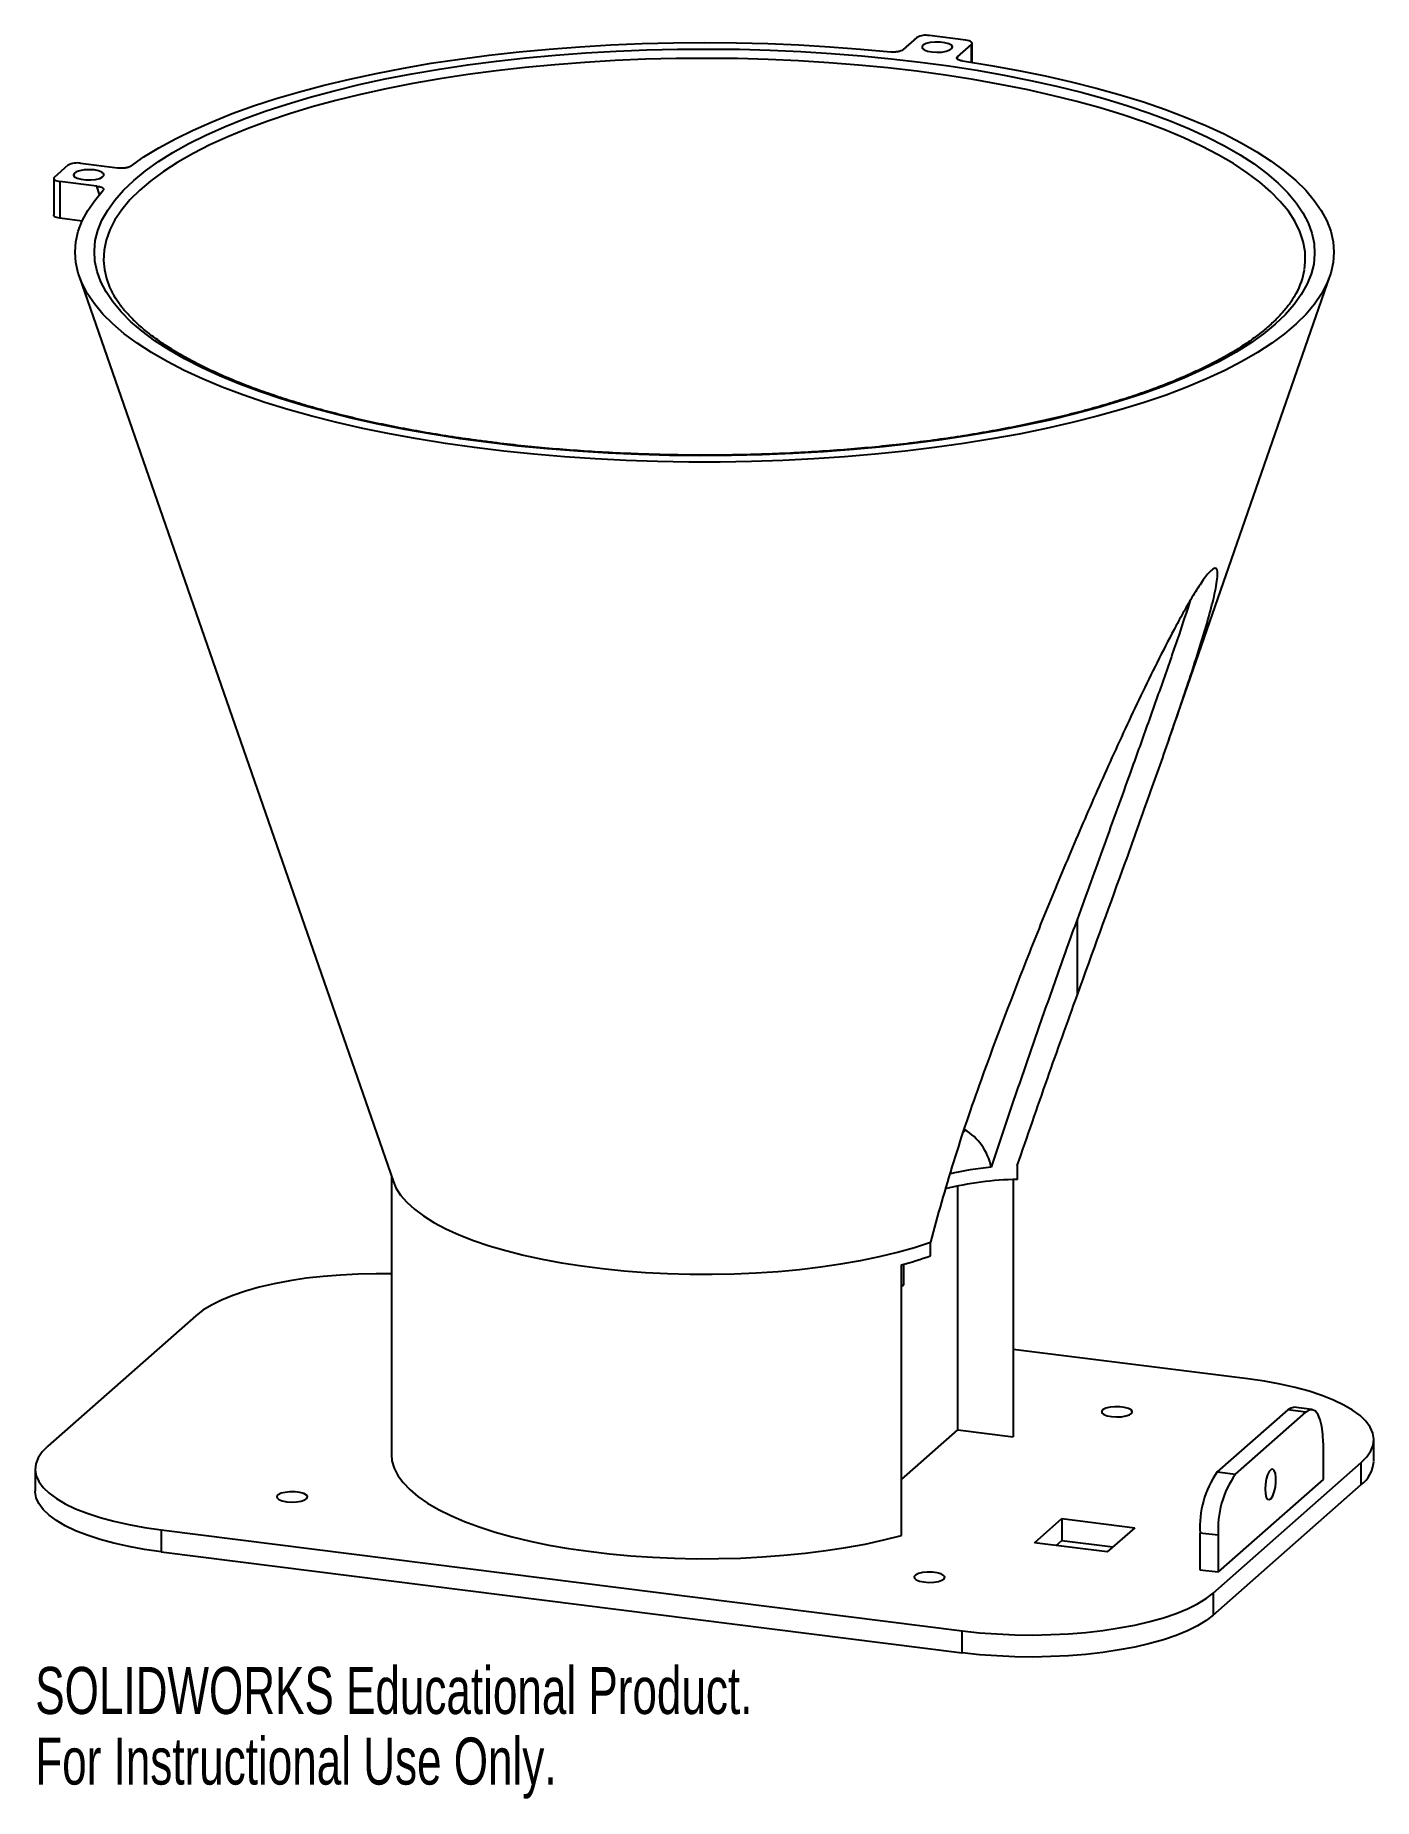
# Paper-space layout '_Dimetric' of a CAD drawing. Header units: millimetres. Extents: x 6 to 143, y -28 to 153.
import ezdxf

# ---------------------------------------------------------------- set-up
doc = ezdxf.new("R2010")
doc.units = ezdxf.units.MM
doc.styles.add('SLDTEXTSTYLE0', font='TXT', dxfattribs={"width": 0.7})

psp = doc.layouts.new('_Dimetric')

# ---------------------------------------------------------------- linework, layer by layer
at = {"color": 7, "linetype": 'Continuous', "lineweight": 25}
for p, q in [((96.36, 153.24), (94.92, 151.97)), ((101.39, 152.97), (97.65, 153.44)), ((100.54, 151.27), (101.98, 152.54)), ((101.98, 150.69), (101.98, 152.54)), ((102.04, 150.68), (102.04, 152.65)), ((100.54, 151.27), (100.51, 151.05)), ((9.14, 140.12), (7.73, 138.87)), ((14.24, 139.83), (10.43, 140.31)), ((7.67, 138.75), (7.67, 134.98)), ((12.12, 137.96), (8.31, 138.44)), ((8.31, 138.44), (8.31, 134.67)), ((12.38, 137.11), (12.12, 137.96)), ((10.6, 134.38), (8.31, 134.67)), ((10.3, 128.69), (42.58, 35.66)), ((122.26, 81.07), (138.78, 128.69)), ((112.85, 54.87), (112.85, 62.7)), ((101.1, 40.75), (101.29, 40.91)), ((101.29, 40.91), (101.16, 40.93)), ((42.37, 36.27), (42.37, 7.66)), ((106.68, 37.33), (106.68, 35.92)), ((100.56, 10.17), (100.56, 35.24)), ((106.26, 35.9), (106.26, 9.45)), ((97.76, 28.05), (97.76, 29.47)), ((94.98, 27.19), (94.98, 25.05)), ((94.77, -0.68), (94.77, 27.13)), ((94.77, 24.87), (94.98, 25.05)), ((22.27, 21.91), (7.07, 8.5)), ((130.37, 15.41), (106.26, 18.45)), ((134.46, 12.25), (127.21, 5.86)), ((129.08, 5.62), (136.33, 12.01)), ((136.33, 12.01), (134.46, 12.25)), ((136.95, 12.26), (135.08, 12.5)), ((94.77, 5.07), (100.56, 10.17)), ((100.56, 10.17), (106.26, 9.45)), ((143.3, 6.92), (143.3, 9.18)), ((138.09, 8.86), (138.09, 5.09)), ((5.78, 6.14), (5.78, 3.88)), ((126.8, -6.59), (142.01, 6.82)), ((127.21, 5.86), (129.08, 5.62)), ((142.01, 4.56), (142.01, 6.82)), ((126.8, -8.85), (142.01, 4.56)), ((138.09, 5.09), (127.31, -4.42)), ((108.43, -1.42), (111.26, 1.07)), ((111.26, 1.07), (118.74, 0.13)), ((111.26, 1.07), (111.26, -1.19)), ((118.74, 0.13), (115.91, -2.36)), ((18.71, -0.09), (101.02, -10.47)), ((18.71, -0.09), (18.71, -2.36)), ((115.91, -2.36), (108.43, -1.42)), ((110.67, -1.7), (111.26, -1.19)), ((111.26, -1.19), (116.49, -1.85)), ((127.31, -0.65), (125.44, -0.42)), ((125.44, -0.42), (125.44, -4.19)), ((127.31, -0.65), (127.31, -4.42)), ((18.71, -2.36), (101.02, -12.73)), ((125.44, -4.19), (127.31, -4.42)), ((126.8, -6.59), (126.8, -8.85)), ((101.02, -12.73), (101.02, -10.47))]:
    psp.add_line(p, q, dxfattribs=at)
at = {"color": 7, "linetype": 'Continuous', "lineweight": 25, "flags": 128}
for points in [[(15.56, 140), (16.95, 140.97), (18.49, 141.92), (20.18, 142.84), (21.99, 143.73), (23.94, 144.59), (26.01, 145.42), (28.21, 146.21), (30.52, 146.96), (32.94, 147.67), (35.46, 148.34), (38.09, 148.97), (40.8, 149.56), (43.6, 150.1), (46.47, 150.59), (49.41, 151.03), (52.42, 151.42), (55.48, 151.77), (58.59, 152.06), (61.74, 152.3), (64.92, 152.48), (68.13, 152.62), (71.35, 152.7), (74.58, 152.72), (77.81, 152.7), (81.03, 152.61), (84.23, 152.48), (87.41, 152.29), (90.56, 152.05), (93.67, 151.76)], [(97.89, 151.76), (98.4, 151.73), (98.92, 151.75), (99.38, 151.83), (99.74, 151.96), (99.96, 152.11), (100.02, 152.28), (99.91, 152.45), (99.64, 152.6), (99.24, 152.71), (98.76, 152.77), (98.24, 152.78), (97.74, 152.72), (97.32, 152.62), (97.03, 152.48), (96.89, 152.32), (96.91, 152.14), (97.11, 151.98), (97.44, 151.85), (97.89, 151.76)], [(101.98, 152.54), (102.03, 152.6), (102.04, 152.66), (102.01, 152.73), (101.95, 152.79), (101.85, 152.85), (101.72, 152.9), (101.57, 152.94), (101.39, 152.97)], [(101.05, 150.83), (103.96, 150.36), (106.79, 149.85), (109.55, 149.29), (112.21, 148.69), (114.79, 148.04), (117.26, 147.35), (119.63, 146.62), (121.89, 145.85), (124.02, 145.04), (126.04, 144.2), (127.92, 143.33), (129.68, 142.43), (131.29, 141.5), (132.77, 140.54), (134.1, 139.56), (135.28, 138.56), (136.31, 137.54), (137.19, 136.51), (137.91, 135.46), (138.47, 134.4), (138.88, 133.33), (139.12, 132.26), (139.2, 131.19), (139.13, 130.11), (138.89, 129.04), (138.49, 127.97), (137.93, 126.91), (137.22, 125.86), (136.34, 124.83), (135.32, 123.81), (134.14, 122.81), (132.82, 121.83), (131.35, 120.87), (129.73, 119.94), (127.99, 119.03), (126.1, 118.16), (124.09, 117.32), (121.96, 116.51), (119.71, 115.74), (117.34, 115.01), (114.87, 114.32), (112.3, 113.67), (109.64, 113.06), (106.88, 112.5), (104.05, 111.99), (101.14, 111.52), (98.17, 111.1), (95.14, 110.74), (92.06, 110.42), (88.93, 110.15), (85.77, 109.94), (82.58, 109.78), (79.37, 109.67), (76.15, 109.62), (72.92, 109.62), (69.7, 109.67), (66.49, 109.78), (63.3, 109.94), (60.14, 110.15), (57.01, 110.42), (53.93, 110.74), (50.9, 111.11), (47.92, 111.52), (45.02, 111.99), (42.18, 112.51), (39.43, 113.07), (36.77, 113.67), (34.2, 114.32), (31.73, 115.01), (29.36, 115.75), (27.11, 116.52), (24.98, 117.32), (22.97, 118.16), (21.09, 119.04), (19.34, 119.94), (17.73, 120.87), (16.26, 121.83), (14.93, 122.81), (13.76, 123.81), (12.73, 124.83), (11.86, 125.87), (11.14, 126.92), (10.59, 127.97), (10.19, 129.04), (9.95, 130.11), (9.87, 131.19), (9.96, 132.26), (10.2, 133.34), (10.61, 134.4), (11.17, 135.46), (11.89, 136.51), (12.77, 137.55)], [(52.37, 111.62), (49.43, 112.02), (46.55, 112.47), (43.75, 112.96), (41.02, 113.51), (38.38, 114.1), (35.84, 114.73), (33.39, 115.4), (31.04, 116.12), (28.81, 116.87), (26.7, 117.66), (24.71, 118.49), (22.85, 119.34), (21.12, 120.23), (19.52, 121.15), (18.07, 122.09), (16.76, 123.06), (15.61, 124.04), (14.6, 125.05), (13.74, 126.07), (13.05, 127.1), (12.51, 128.14), (12.13, 129.19), (11.91, 130.25), (11.85, 131.31), (11.95, 132.37), (12.21, 133.42), (12.63, 134.47), (13.22, 135.51), (13.95, 136.54), (14.85, 137.56), (15.9, 138.56), (17.09, 139.54), (18.44, 140.5), (19.93, 141.43), (21.56, 142.34), (23.32, 143.22), (25.22, 144.07), (27.24, 144.89), (29.39, 145.67), (31.65, 146.41), (34.02, 147.11), (36.5, 147.78), (39.07, 148.4), (41.73, 148.98), (44.48, 149.51), (47.31, 149.99), (50.2, 150.43), (53.16, 150.81), (56.17, 151.15), (59.23, 151.43), (62.33, 151.67), (65.46, 151.85), (68.61, 151.97), (71.78, 152.05), (74.96, 152.06), (78.13, 152.03), (81.3, 151.94), (84.45, 151.8), (87.57, 151.61), (90.66, 151.36), (93.71, 151.06), (96.7, 150.72), (99.65, 150.32), (102.52, 149.87), (105.33, 149.37), (108.05, 148.83), (110.7, 148.24), (113.24, 147.61), (115.69, 146.93), (118.03, 146.22), (120.26, 145.46), (122.38, 144.67), (124.37, 143.85), (126.23, 142.99), (127.96, 142.1), (129.56, 141.19), (131.01, 140.25), (132.31, 139.28), (133.47, 138.29), (134.48, 137.29), (135.33, 136.27), (136.03, 135.24), (136.57, 134.19), (136.95, 133.14), (137.17, 132.09), (137.23, 131.03), (137.13, 129.97), (136.87, 128.92), (136.44, 127.87), (135.86, 126.83), (135.12, 125.8), (134.23, 124.78), (133.18, 123.78), (131.98, 122.8), (130.64, 121.84), (129.15, 120.9), (127.52, 120), (125.75, 119.12), (123.86, 118.27), (121.83, 117.45), (119.69, 116.67), (117.43, 115.93), (115.06, 115.22), (112.58, 114.56), (110.01, 113.94), (107.35, 113.36), (104.6, 112.83), (101.77, 112.35), (98.88, 111.91), (95.92, 111.52), (92.91, 111.19), (89.85, 110.9), (86.75, 110.67), (83.62, 110.49), (80.47, 110.36), (77.3, 110.29), (74.12, 110.27), (70.95, 110.31), (67.78, 110.39), (64.63, 110.53), (61.51, 110.73), (58.42, 110.97), (55.37, 111.27), (52.37, 111.62)], [(96.37, 149.77), (93.39, 150.11), (90.36, 150.41), (87.3, 150.65), (84.19, 150.84), (81.07, 150.98), (77.93, 151.07), (74.77, 151.1), (71.62, 151.07), (68.47, 151), (65.35, 150.87), (62.24, 150.68), (59.17, 150.45), (56.13, 150.16), (53.15, 149.82), (50.22, 149.43), (47.35, 148.99), (44.56, 148.51), (41.84, 147.97), (39.21, 147.39), (36.67, 146.77), (34.23, 146.11), (31.89, 145.4), (29.67, 144.65), (27.56, 143.87), (25.58, 143.05), (23.72, 142.21), (22, 141.33), (20.41, 140.42), (18.97, 139.48), (17.66, 138.52), (16.51, 137.55), (15.51, 136.55), (14.66, 135.54), (13.97, 134.51), (13.44, 133.48), (13.07, 132.43), (12.85, 131.38), (12.8, 130.33), (12.89, 129.39)], [(136.19, 129.39), (136.27, 130.18), (136.24, 131.23), (136.05, 132.28), (135.7, 133.32), (135.19, 134.36), (134.53, 135.39), (133.7, 136.4), (132.72, 137.4), (131.59, 138.38), (130.31, 139.34), (128.89, 140.28), (127.32, 141.19), (125.62, 142.08), (123.78, 142.93), (121.82, 143.75), (119.73, 144.54), (117.52, 145.29), (115.2, 146), (112.78, 146.68), (110.25, 147.3), (107.63, 147.89), (104.93, 148.43), (102.14, 148.93), (99.29, 149.37), (96.37, 149.77)], [(11.83, 139.63), (11.32, 139.66), (10.81, 139.64), (10.35, 139.56), (9.98, 139.44), (9.76, 139.28), (9.7, 139.11), (9.82, 138.94), (10.09, 138.79), (10.48, 138.68), (10.97, 138.62), (11.49, 138.62), (11.98, 138.67), (12.4, 138.77), (12.7, 138.91), (12.84, 139.08), (12.81, 139.25), (12.62, 139.41), (12.28, 139.54), (11.83, 139.63)], [(7.73, 138.87), (7.68, 138.81), (7.67, 138.74), (7.69, 138.68), (7.75, 138.62), (7.85, 138.56), (7.98, 138.51), (8.14, 138.47), (8.31, 138.44)], [(8.31, 134.67), (8.14, 134.7), (7.98, 134.74), (7.85, 134.79), (7.75, 134.85), (7.69, 134.91), (7.67, 134.97), (7.67, 134.98)], [(42.58, 35.66), (42.84, 35.05), (43.31, 34.3), (43.94, 33.57), (44.73, 32.85), (45.66, 32.16), (46.74, 31.49), (47.97, 30.84), (49.32, 30.23), (50.81, 29.65), (52.41, 29.1), (54.13, 28.6), (55.94, 28.14), (57.86, 27.72), (59.86, 27.34), (61.93, 27.02), (64.06, 26.75), (66.25, 26.52), (68.48, 26.35), (70.74, 26.24), (73.02, 26.17), (75.31, 26.17), (77.6, 26.21), (79.86, 26.31), (82.11, 26.46), (84.31, 26.67), (86.46, 26.93), (88.56, 27.23), (90.58, 27.59), (92.52, 27.99), (94.37, 28.44), (96.12, 28.93), (97.76, 29.47)], [(42.37, 26.2), (40.82, 26.22), (38.97, 26.18), (37.15, 26.09), (35.35, 25.95), (33.6, 25.75), (31.92, 25.49), (30.31, 25.19), (28.8, 24.84), (27.39, 24.44), (26.09, 24), (24.92, 23.52), (23.89, 23.01), (23.01, 22.47), (22.27, 21.91)], [(142.01, 6.82), (142.58, 7.41), (142.99, 8.01), (143.23, 8.62), (143.3, 9.23), (143.2, 9.85), (142.93, 10.46), (142.49, 11.06), (141.89, 11.64), (141.13, 12.2), (140.22, 12.73), (139.16, 13.24), (137.97, 13.71), (136.65, 14.14), (135.22, 14.53), (133.69, 14.88), (132.07, 15.17), (130.37, 15.41)], [(116.36, 11.54), (116.86, 11.51), (117.38, 11.53), (117.84, 11.61), (118.2, 11.73), (118.43, 11.89), (118.49, 12.06), (118.37, 12.23), (118.1, 12.38), (117.7, 12.49), (117.22, 12.55), (116.7, 12.55), (116.21, 12.5), (115.79, 12.4), (115.49, 12.26), (115.35, 12.09), (115.37, 11.92), (115.57, 11.76), (115.91, 11.63), (116.36, 11.54)], [(134.46, 12.25), (134.8, 12.46), (135.08, 12.5)], [(138.09, 8.86), (138.06, 9.75), (137.96, 10.54), (137.8, 11.21), (137.58, 11.74), (137.31, 12.09), (137, 12.25), (136.67, 12.23), (136.33, 12.01)], [(7.07, 8.5), (6.5, 7.91), (6.09, 7.31), (5.85, 6.7), (5.78, 6.09), (5.88, 5.47), (6.15, 4.86), (6.59, 4.26), (7.19, 3.68), (7.95, 3.12), (8.86, 2.59), (9.92, 2.08), (11.11, 1.61), (12.43, 1.18), (13.86, 0.79), (15.39, 0.45), (17.01, 0.15), (18.71, -0.09)], [(42.37, 7.66), (42.43, 6.99), (42.65, 6.24), (43.03, 5.49), (43.57, 4.76), (44.26, 4.04), (45.1, 3.33), (46.09, 2.65), (47.22, 2), (48.49, 1.37), (49.88, 0.77), (51.4, 0.21), (53.04, -0.32), (54.78, -0.8), (56.62, -1.25), (58.55, -1.65), (60.56, -2), (62.63, -2.3), (64.77, -2.56), (66.96, -2.76), (69.18, -2.91), (71.44, -3.01), (73.7, -3.06), (75.97, -3.05), (78.24, -2.99), (80.48, -2.88), (82.7, -2.71), (84.87, -2.5), (87, -2.23), (89.06, -1.91), (91.05, -1.55), (92.95, -1.13), (94.77, -0.68)], [(132.15, 4.08), (132.18, 3.63), (132.26, 3.28), (132.4, 3.06), (132.57, 3.01), (132.75, 3.14), (132.93, 3.41), (133.08, 3.81), (133.19, 4.3), (133.25, 4.81), (133.25, 5.3), (133.19, 5.71), (133.08, 6), (132.93, 6.13), (132.75, 6.1), (132.57, 5.89), (132.4, 5.55), (132.26, 5.1), (132.18, 4.59), (132.15, 4.08)], [(18.71, -2.36), (17.01, -2.11), (15.39, -1.82), (13.86, -1.47), (12.43, -1.08), (11.11, -0.65), (9.92, -0.18), (8.86, 0.32), (7.95, 0.86), (7.19, 1.42), (6.59, 2), (6.15, 2.6), (5.88, 3.21), (5.78, 3.82), (5.78, 3.88)], [(31.61, 2.8), (32.12, 2.76), (32.63, 2.79), (33.09, 2.86), (33.46, 2.99), (33.68, 3.14), (33.74, 3.32), (33.63, 3.48), (33.36, 3.63), (32.96, 3.74), (32.47, 3.8), (31.95, 3.81), (31.46, 3.76), (31.04, 3.66), (30.74, 3.51), (30.6, 3.35), (30.63, 3.18), (30.82, 3.01), (31.16, 2.88), (31.61, 2.8)], [(97.09, -5.45), (97.6, -5.49), (98.11, -5.46), (98.57, -5.39), (98.94, -5.26), (99.16, -5.11), (99.22, -4.93), (99.11, -4.77), (98.84, -4.62), (98.44, -4.51), (97.95, -4.45), (97.43, -4.44), (96.94, -4.49), (96.52, -4.59), (96.22, -4.74), (96.08, -4.9), (96.11, -5.07), (96.3, -5.23), (96.64, -5.37), (97.09, -5.45)], [(101.02, -10.47), (102.78, -10.66), (104.58, -10.79), (106.41, -10.87), (108.26, -10.9), (110.11, -10.86), (111.93, -10.77), (113.73, -10.63), (115.47, -10.43), (117.16, -10.17), (118.76, -9.87), (120.28, -9.52), (121.69, -9.12), (122.99, -8.68), (124.15, -8.2), (125.19, -7.69), (126.07, -7.15), (126.8, -6.59)], [(126.8, -8.85), (126.07, -9.41), (125.19, -9.95), (124.15, -10.47), (122.99, -10.94), (121.69, -11.38), (120.28, -11.78), (118.76, -12.13), (117.16, -12.43), (115.47, -12.69), (113.73, -12.89), (111.93, -13.03), (110.11, -13.12), (108.26, -13.16), (106.41, -13.13), (104.58, -13.05), (102.78, -12.92), (101.02, -12.73)]]:
    psp.add_lwpolyline(points, dxfattribs=at)
at = {"color": 7, "linetype": 'Continuous', "lineweight": 25}
for centre, radius, start, end in [((97.28, 151.5), 1.97, 79.2261, 117.8883), ((10.07, 138.38), 1.97, 79.2261, 117.8883), ((20.75, 130.74), 7.98, 189.7314, 207.7036), ((128.25, 130.76), 8.06, 331.6487, 350.1605), ((98.22, 35.98), 5.9, 11.624, 59.0934), ((106.78, 6.5), 30.79, 95.1837, 103.3077), ((107.29, 2.61), 33.31, 91.0459, 103.9791), ((83.38, 69.66), 44.02, 284.9927, 289.0708), ((97.86, 21.44), 4.62, 128.5745, 132.0164), ((135.27, 0.2), 9.84, 144.9309, 183.5931), ((137.14, -0.03), 9.84, 144.9309, 183.5931), ((140.07, 7.15), 3.24, 306.7551, 355.797)]:
    psp.add_arc(centre, radius, start, end, dxfattribs=at)
for points, knots in [([(94.92, 151.97), (94.88, 151.93), (94.81, 151.9), (94.64, 151.83), (94.54, 151.8), (94.31, 151.76), (94.19, 151.75), (93.93, 151.74), (93.8, 151.75), (93.67, 151.76)], [0, 0, 0, 0, 0.25, 0.25, 0.5, 0.5, 0.75, 0.75, 1, 1, 1, 1]), ([(101.05, 150.83), (100.93, 150.85), (100.82, 150.87), (100.65, 150.94), (100.58, 150.97), (100.44, 151.09), (100.44, 151.19), (100.54, 151.27)], [0, 0, 0, 0, 0.25, 0.25, 0.5, 0.5, 1, 1, 1, 1]), ([(15.56, 140), (15.5, 139.96), (15.43, 139.93), (15.24, 139.87), (15.12, 139.85), (14.76, 139.8), (14.49, 139.8), (14.24, 139.83)], [0, 0, 0, 0, 0.25, 0.25, 0.5, 0.5, 1, 1, 1, 1]), ([(12.12, 137.96), (12.24, 137.95), (12.35, 137.93), (12.55, 137.87), (12.63, 137.83), (12.75, 137.76), (12.79, 137.72), (12.82, 137.63), (12.81, 137.59), (12.77, 137.55)], [0, 0, 0, 0, 0.25, 0.25, 0.5, 0.5, 0.75, 0.75, 1, 1, 1, 1]), ([(52.5, 111.67), (52.01, 111.73), (50.6, 111.92), (48.3, 112.25), (45.62, 112.69), (43.02, 113.17), (40.49, 113.69), (38.04, 114.25), (35.67, 114.85), (33.4, 115.49), (31.23, 116.16), (29.15, 116.86), (27.19, 117.59), (25.33, 118.35), (23.6, 119.14), (21.98, 119.95), (20.49, 120.78), (19.12, 121.63), (17.89, 122.49), (16.79, 123.36), (15.83, 124.25), (14.99, 125.13), (14.31, 126.02), (13.86, 126.7), (13.69, 127.07), (13.65, 127.14)], [0, 0, 0, 0, 0.024307, 0.070487, 0.116658, 0.162813, 0.20895, 0.255066, 0.301158, 0.347222, 0.393253, 0.439248, 0.4852, 0.531104, 0.576955, 0.622747, 0.668476, 0.71414, 0.759742, 0.805296, 0.85083, 0.89638, 0.942023, 0.987886, 1, 1, 1, 1]), ([(135.37, 127.06), (135.3, 126.91), (135.07, 126.46), (134.54, 125.71), (133.79, 124.81), (132.9, 123.91), (131.88, 123.03), (130.73, 122.16), (129.45, 121.3), (128.04, 120.46), (126.5, 119.64), (124.84, 118.84), (123.06, 118.06), (121.17, 117.31), (119.17, 116.59), (117.06, 115.91), (114.85, 115.25), (112.54, 114.63), (110.15, 114.04), (107.67, 113.5), (105.11, 112.99), (102.49, 112.52), (99.79, 112.1), (97.04, 111.72), (94.23, 111.38), (91.38, 111.09), (88.49, 110.85), (85.56, 110.65), (82.61, 110.49), (79.64, 110.39), (76.66, 110.33), (73.67, 110.32), (70.68, 110.36), (67.71, 110.45), (64.75, 110.58), (61.81, 110.76), (58.9, 110.98), (56.03, 111.26), (53.9, 111.49), (52.74, 111.64), (52.5, 111.67)], [0, 0, 0, 0, 0.0137283, 0.0413333, 0.0685998, 0.0956668, 0.1226337, 0.1495643, 0.1764924, 0.2034373, 0.2304119, 0.2574215, 0.2844669, 0.3115466, 0.3386579, 0.3657977, 0.3929627, 0.4201499, 0.4473565, 0.47458, 0.501818, 0.5290686, 0.55633, 0.5836006, 0.6108791, 0.6381643, 0.6654549, 0.69275, 0.7200486, 0.74735, 0.7746532, 0.8019576, 0.8292623, 0.8565664, 0.8838692, 0.9111697, 0.9384673, 0.9657611, 0.9930501, 1, 1, 1, 1]), ([(112.85, 54.87), (114.42, 59.21), (115.97, 63.48), (118.25, 69.77), (118.99, 71.85), (120.46, 75.96), (121.18, 77.99), (122.57, 81.98), (123.25, 83.95), (124.21, 86.82), (124.52, 87.77), (125.12, 89.63), (125.41, 90.54), (125.95, 92.33), (126.21, 93.2), (126.66, 94.85), (126.86, 95.65), (127.09, 96.73), (127.15, 97.07), (127.24, 97.7), (127.26, 97.98), (127.25, 98.32), (127.23, 98.42), (127.18, 98.58), (127.15, 98.64), (127.05, 98.71), (126.98, 98.71), (126.82, 98.66), (126.72, 98.59), (126.5, 98.39), (126.37, 98.25), (126.09, 97.93), (125.94, 97.73), (125.64, 97.31), (125.49, 97.08), (125.18, 96.6), (125.02, 96.35), (124.54, 95.58), (124.23, 95.04), (123.62, 93.95), (123.31, 93.4), (122.41, 91.71), (121.83, 90.59), (120.68, 88.32), (120.12, 87.18), (119.03, 84.91), (118.49, 83.77), (117.43, 81.51), (116.91, 80.38), (115.38, 77), (114.39, 74.76), (112.46, 70.29), (111.52, 68.07), (109.68, 63.64), (108.79, 61.43), (106.18, 54.83), (104.52, 50.47), (102.95, 46.14)], [0, 0, 0, 0, 0.125, 0.125, 0.1875, 0.1875, 0.25, 0.25, 0.3125, 0.3125, 0.34375, 0.34375, 0.375, 0.375, 0.40625, 0.40625, 0.4375, 0.4375, 0.453125, 0.453125, 0.46875, 0.46875, 0.476563, 0.476563, 0.484375, 0.484375, 0.492188, 0.492188, 0.5, 0.5, 0.507813, 0.507813, 0.515625, 0.515625, 0.523438, 0.523438, 0.53125, 0.53125, 0.546875, 0.546875, 0.5625, 0.5625, 0.59375, 0.59375, 0.625, 0.625, 0.65625, 0.65625, 0.6875, 0.6875, 0.75, 0.75, 0.8125, 0.8125, 0.875, 0.875, 1, 1, 1, 1]), ([(124.44, 95.38), (124.06, 94.23), (123.2, 91.6), (121.7, 87.29), (120.01, 82.53), (117.99, 76.88), (115.6, 70.29), (113.77, 65.23), (112.85, 62.7)], [0, 0, 0, 0, 0.114131, 0.26218, 0.409699, 0.557403, 0.778528, 1, 1, 1, 1]), ([(112.85, 62.7), (112.11, 60.66), (111.37, 58.6), (109.89, 54.43), (109.15, 52.32), (107.67, 48.06), (106.93, 45.91), (105.47, 41.57), (104.73, 39.38), (104, 37.17)], [0, 0, 0, 0, 0.25, 0.25, 0.5, 0.5, 0.75, 0.75, 1, 1, 1, 1]), ([(106.68, 37.33), (107.71, 40.34), (108.74, 43.31), (110.79, 49.16), (111.83, 52.04), (112.85, 54.87)], [0, 0, 0, 0, 0.5, 0.5, 1, 1, 1, 1]), ([(102.95, 46.14), (101.93, 43.31), (100.99, 40.51), (99.26, 34.95), (98.47, 32.2), (97.76, 29.47)], [0, 0, 0, 0, 0.5, 0.5, 1, 1, 1, 1])]:
    psp.add_open_spline(points, degree=3, knots=knots, dxfattribs=at)

# ---------------------------------------------------------------- texts
at = {"color": 7, "linetype": 'Continuous', "char_height": 4.8336, "attachment_point": 1, "style": 'SLDTEXTSTYLE0'}
for s, insert in [('SOLIDWORKS Educational Product.', (5.78, -14.18)), ('For Instructional Use Only.', (5.78, -21.43))]:
    psp.add_mtext(s, dxfattribs=dict(at, insert=insert))

doc.saveas('drawing.dxf')
